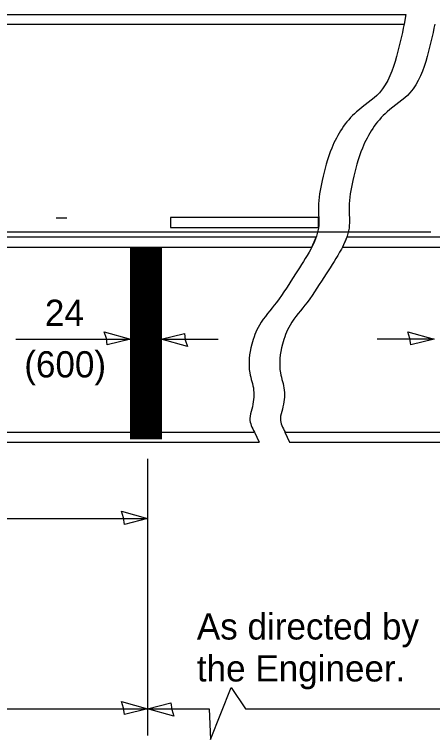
# Model space of a CAD drawing. Extents: x 783925 to 785285, y 2248 to 2688.
# Drawn here: x 784163.9 to 784202.2, y 2432.2 to 2498.5 of the extents above; entities that cross this region are included whole.
import ezdxf

# ---------------------------------------------------------------- set-up
doc = ezdxf.new("R2010")
doc.units = 0
for name, color, linetype in [('Alignment_EX_50 Notation', 7, 'Continuous'), ('Design_EX_Roadway Dimensions', 7, 'Continuous'), ('Topo_EOP', 7, 'Continuous'), ('Topo_PMK Symbols', 7, 'Continuous')]:
    doc.layers.add(name, color=color, linetype=linetype)

msp = doc.modelspace()

# ---------------------------------------------------------------- linework, layer by layer
at = {"layer": 'Alignment_EX_50 Notation'}
for p, q in [((784199.754, 2498.537), (784199.604, 2497.638)), ((784167.742, 2479.94), (784168.71, 2479.94)), ((784104.699, 2478.651), (784202.062, 2478.651))]:
    msp.add_line(p, q, dxfattribs=at)
at = {"layer": 'Design_EX_Roadway Dimensions'}
for p, q in [((784164.045, 2468.823), (784174.542, 2468.823)), ((784177.356, 2468.823), (784182.574, 2468.823)), ((784202.346, 2468.823), (784197.127, 2468.823)), ((784176.12, 2457.868), (784176.12, 2432.562)), ((784145.653, 2452.408), (784176.12, 2452.408)), ((784115.818, 2434.992), (784176.12, 2434.992)), ((784176.12, 2434.992), (784181.742, 2434.992)), ((784185.066, 2434.992), (784216.22, 2434.992))]:
    msp.add_line(p, q, dxfattribs=at)
for points in [[(784172.142, 2469.49), (784174.542, 2468.823), (784172.413, 2468.29), (784172.338, 2468.879)], [(784179.756, 2468.156), (784177.356, 2468.823), (784179.484, 2469.356), (784179.559, 2468.766)], [(784199.946, 2469.49), (784202.346, 2468.823), (784200.217, 2468.29), (784200.142, 2468.879)], [(784173.72, 2453.075), (784176.12, 2452.408), (784173.991, 2451.875), (784173.916, 2452.464)], [(784173.72, 2435.66), (784176.12, 2434.992), (784173.991, 2434.46), (784173.916, 2435.049)], [(784178.52, 2434.325), (784176.12, 2434.992), (784178.248, 2435.525), (784178.323, 2434.936)]]:
    msp.add_lwpolyline(points, close=True, dxfattribs=at)
msp.add_lwpolyline([(784181.742, 2434.992), (784181.878, 2432.184), (784183.782, 2436.944), (784185.066, 2434.992)], dxfattribs=at)
at = {"layer": 'Topo_EOP'}
for p, q in [((784185.896, 2460.306), (784186.327, 2459.408)), ((784188.692, 2460.317), (784189.122, 2459.408))]:
    msp.add_line(p, q, dxfattribs=at)
for points in [[(784199.604, 2497.638), (784198.906, 2494.688), (784197.337, 2491.374), (784195.244, 2489.631), (784192.978, 2486.316), (784192.105, 2483.352), (784191.757, 2480.909), (784191.757, 2478.99), (784191.058, 2477.074), (784189.664, 2474.806), (784187.919, 2472.19), (784186.35, 2470.097), (784185.651, 2468.352), (784185.477, 2465.736), (784185.826, 2464.167), (784185.651, 2462.423), (784185.477, 2461.551), (784185.896, 2460.306)], [(784202.408, 2497.638), (784201.712, 2494.688), (784200.142, 2491.374), (784198.048, 2489.631), (784195.782, 2486.316), (784194.909, 2483.352), (784194.56, 2480.909), (784194.56, 2478.99), (784193.864, 2477.074), (784192.467, 2474.806), (784190.725, 2472.19), (784189.155, 2470.097), (784188.457, 2468.352), (784188.282, 2465.736), (784188.631, 2464.167), (784188.457, 2462.423), (784188.282, 2461.551), (784188.699, 2460.306)]]:
    msp.add_spline(points, degree=3, dxfattribs=at)
at = {"layer": 'Topo_PMK Symbols'}
for p, q in [((784097.248, 2498.537), (784199.754, 2498.537)), ((784097.248, 2497.638), (784199.604, 2497.638)), ((784177.356, 2477.163), (784174.542, 2477.163)), ((784177.356, 2477.163), (784174.542, 2477.163)), ((784174.542, 2477.163), (784174.542, 2459.667)), ((784174.626, 2477.163), (784174.626, 2459.667)), ((784174.726, 2477.163), (784174.726, 2459.667)), ((784174.822, 2477.163), (784174.822, 2459.667)), ((784174.923, 2477.163), (784174.923, 2459.667)), ((784175.023, 2477.163), (784175.023, 2459.667)), ((784175.122, 2477.163), (784175.122, 2459.667)), ((784175.221, 2477.163), (784175.221, 2459.667)), ((784175.319, 2477.163), (784175.319, 2459.667)), ((784175.419, 2477.163), (784175.419, 2459.667)), ((784175.518, 2477.163), (784175.518, 2459.667)), ((784175.617, 2477.163), (784175.617, 2459.667)), ((784175.715, 2477.163), (784175.715, 2459.667)), ((784175.815, 2477.163), (784175.815, 2459.667)), ((784175.914, 2477.163), (784175.914, 2459.667)), ((784176.013, 2477.163), (784176.013, 2459.667)), ((784176.111, 2477.163), (784176.111, 2459.667)), ((784176.211, 2477.163), (784176.211, 2459.667)), ((784176.31, 2477.163), (784176.31, 2459.667)), ((784176.409, 2477.163), (784176.409, 2459.667)), ((784176.507, 2477.163), (784176.507, 2459.667)), ((784176.608, 2477.163), (784176.608, 2459.667)), ((784176.706, 2477.163), (784176.706, 2459.667)), ((784176.807, 2477.163), (784176.807, 2459.667)), ((784176.906, 2477.163), (784176.906, 2459.667)), ((784177.004, 2477.163), (784177.004, 2459.667)), ((784177.104, 2477.163), (784177.104, 2459.667)), ((784177.203, 2477.163), (784177.203, 2459.667)), ((784177.297, 2477.162), (784177.297, 2459.667)), ((784177.356, 2477.163), (784177.356, 2459.667)), ((784097.248, 2460.306), (784185.896, 2460.306)), ((784188.699, 2460.306), (784215.013, 2460.306)), ((784097.248, 2459.408), (784174.486, 2459.408)), ((784174.402, 2459.408), (784186.327, 2459.408)), ((784189.122, 2459.408), (784214.115, 2459.408))]:
    msp.add_line(p, q, dxfattribs=at)
for points in [[(784178.209, 2479.056), (784191.759, 2479.056), (784191.77, 2479.956), (784178.209, 2479.956)], [(784103.886, 2477.256), (784191.151, 2477.256), (784191.54, 2478.156), (784103.886, 2478.156)], [(784193.955, 2477.256), (784219.598, 2477.256), (784219.598, 2478.156), (784194.344, 2478.156)]]:
    msp.add_lwpolyline(points, close=True, dxfattribs=at)

# ---------------------------------------------------------------- texts
at = {"layer": 'Design_EX_Roadway Dimensions'}
for s, p in [('24', (784166.711, 2470.037)), ('(600)', (784164.822, 2465.321)), ('As directed by', (784180.627, 2441.334)), ('the Engineer.', (784180.627, 2437.494))]:
    msp.add_text(s, height=2.4, dxfattribs=at).set_placement(p)

doc.saveas('drawing.dxf')
